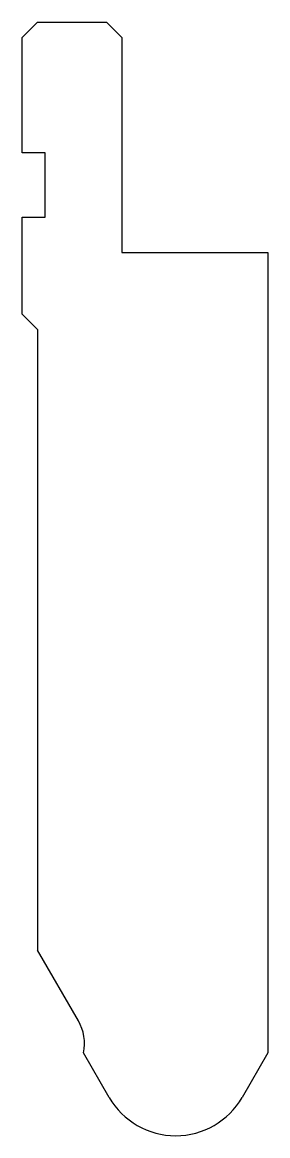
# Model space of a CAD drawing. Header units: metres. Extents: x 96 to 128, y 87 to 232.
import ezdxf

# ---------------------------------------------------------------- set-up
doc = ezdxf.new("R2010")
doc.units = ezdxf.units.M

msp = doc.modelspace()

# ---------------------------------------------------------------- linework, layer by layer
for p, q in [((98.400331, 231.516377), (96.400331, 229.516377)), ((98.400331, 231.516377), (107.400331, 231.516377)), ((109.400331, 229.516377), (107.400331, 231.516377)), ((96.400331, 214.516377), (96.400331, 229.516377)), ((109.400331, 229.516377), (109.400331, 201.516377)), ((99.400331, 214.516377), (96.400331, 214.516377)), ((99.400331, 206.116377), (99.400331, 214.516377)), ((96.400331, 206.116377), (99.400331, 206.116377)), ((96.400331, 193.516377), (96.400331, 206.116377)), ((109.400331, 201.516377), (128.400331, 201.516377)), ((128.400331, 201.516377), (128.400331, 97.300987)), ((96.400331, 193.516377), (98.400331, 191.516377)), ((98.400331, 191.516377), (98.400331, 110.693292)), ((103.714791, 101.488377), (98.400331, 110.693292)), ((107.740077, 91.516377), (104.400067, 97.301446)), ((128.400331, 97.300987), (125.060585, 91.516377))]:
    msp.add_line(p, q)
for centre, radius, start, end in [((98.518639, 98.488377), 6, 348.590378, 30), ((116.400331, 96.516377), 10, 210, 330)]:
    msp.add_arc(centre, radius, start, end)

doc.saveas('drawing.dxf')
